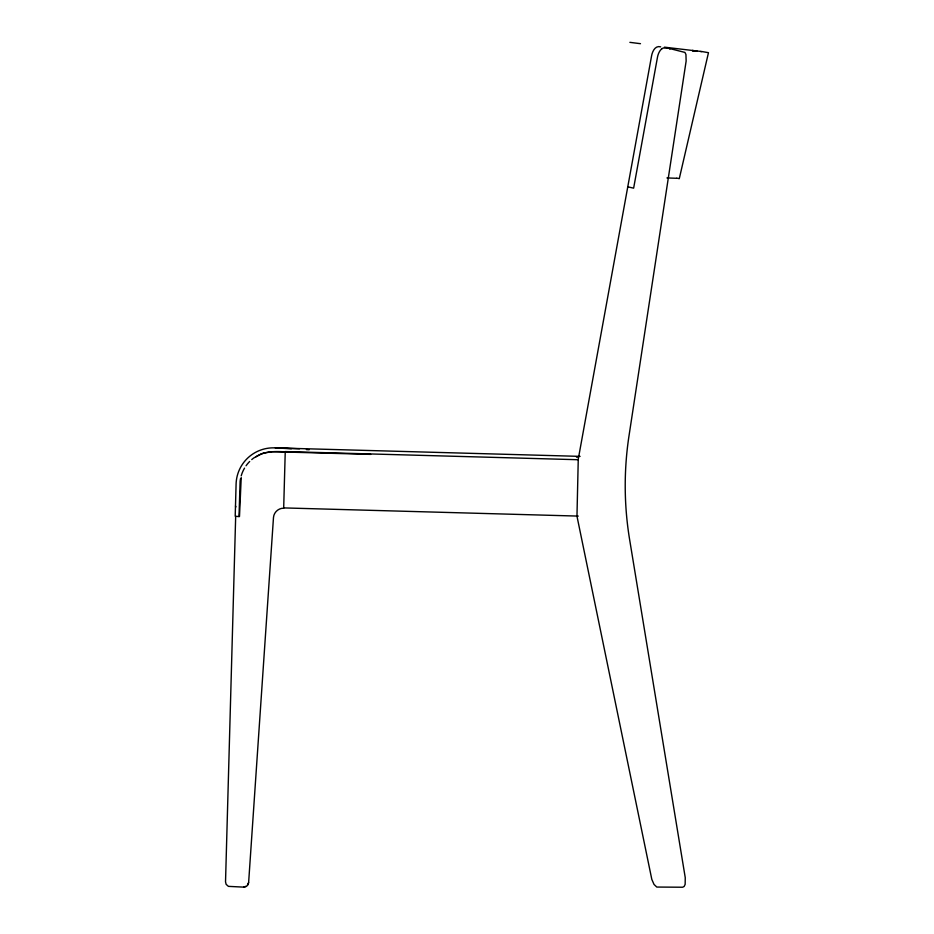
<?xml version="1.0" encoding="UTF-8"?>
<svg xmlns="http://www.w3.org/2000/svg" width="934" height="934" viewBox="0 0 934 934"><rect width="100%" height="100%" fill="white"/><g stroke="black" fill="none" stroke-linecap="round" stroke-linejoin="round"><path stroke-width="1.4" d="M235.672 516.42L225.526 881.848L226.133 884.323L228.41 886.366L243.716 887.125L247.066 885.887L248.619 882.677L273.487 517.459C273.86 512.299 278.507 508.073 283.679 508.201L285.244 451.577L578.204 459.726M239.489 516.525L241.217 477.566M660.677 46.84C655.143 45.217 652.329 51.568 651.57 55.935L578.263 459.131L576.967 516.187L651.815 879.384L654.022 884.428L656.777 887.055L682.661 887.23L684.143 886.459L685.147 884.37L685.252 877.668L629.271 537.412C624.075 504.477 623.877 470.853 628.699 437.859L686.14 61.072L685.941 54.464L684.926 52.421L668.627 48.276L663.724 48.019A9.609 4.53 -75.5 0 0 662.031 48.661M247.849 884.965L248.619 882.677M256.021 456.703C264.696 451.064 275.32 451.239 285.244 451.869M243.716 887.125L246.062 886.588M666.934 177.939L676.134 178.266M580.096 456.376L275.343 447.9A37.243 37.243 0 0 0 236.092 484.069L235.205 516.198L239.011 516.642L240.108 481.372A33.426 33.426 0 0 1 240.54 478.593M370.681 454.379L272.366 451.682L264.053 452.978A33.426 33.426 0 0 0 261.392 453.877L253.978 457.847A33.426 33.426 0 0 0 251.748 459.575M283.679 507.909L578.251 516.093M299.534 448.787L275.343 447.9L291.338 448.764M306.364 449.581L309.189 449.733M701.282 51.475L695.573 50.833M664.413 47.167L693.507 50.599M692.363 50.471L696.507 50.938M701.878 51.533L708.474 52.689L679.275 178.663L676.671 178.067M627.776 186.835L633.637 188.154L657.559 56.799A9.55 4.67 -76.9 0 1 660.116 50.634A9.62 4.577 -76 0 1 662.031 48.685M235.94 506.882L235.485 506.041M576.476 457.158A69.42 69.42 0 0 1 578.496 456.913M241.206 475.861A33.426 33.426 0 0 1 244.533 468.132M246.062 465.762A33.426 33.426 0 0 1 249.682 461.478M697.149 51.312A362.042 1.856 7.5 0 1 693.063 50.88M640.479 43.688A362.766 2.265 7.7 0 1 629.878 42.345M700.582 51.487A361.318 0.806 7 0 1 701.726 51.674M696.507 51.066A361.668 1.249 7.3 0 1 692.257 50.599M668.639 48.276A9.538 4.238 -76.1 0 1 669.9 49.07"/></g></svg>
